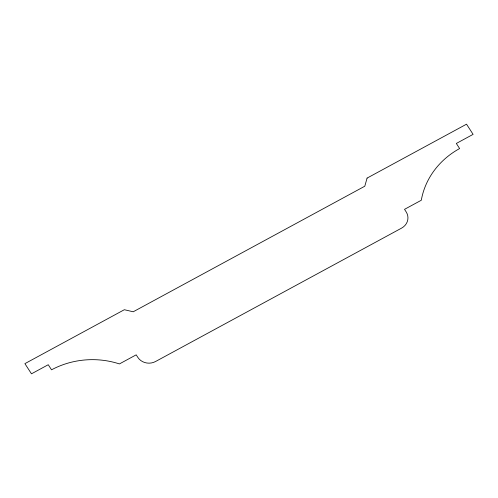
<?xml version="1.0" encoding="UTF-8"?>
<svg xmlns="http://www.w3.org/2000/svg" width="498" height="498" viewBox="0 0 498 498"><rect width="100%" height="100%" fill="white"/><g stroke="black" fill="none" stroke-linecap="round" stroke-linejoin="round"><path stroke-width="0.75" d="M367.088 178.097L364.785 186.221L133.215 311.779L124.338 309.719L24.9 363.64L31.474 373.817L48.244 364.723L51.531 369.815A80.489 73.53 -1.8 0 1 119.42 363.926L136.191 354.837L137.834 357.383A12.967 11.846 -1.8 0 0 155.588 361.498L401.556 228.134A12.967 11.846 -1.8 0 0 406.163 211.887L404.519 209.341L421.296 200.252A80.489 73.53 -1.8 0 1 459.617 148.547L456.33 143.455L473.1 134.36L466.526 124.183L367.088 178.097"/></g></svg>
